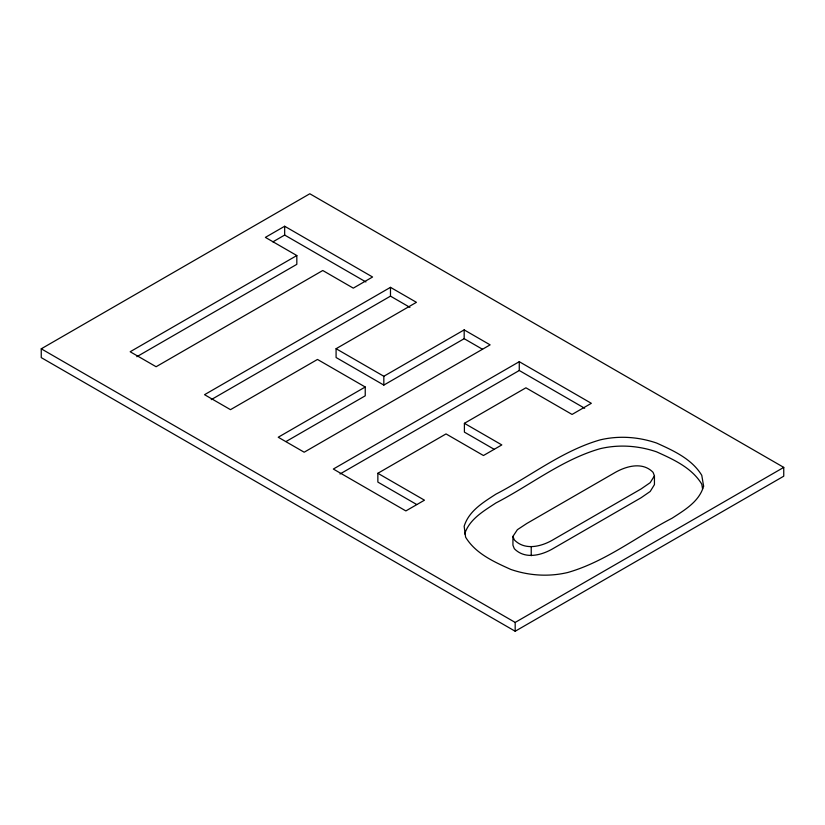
<?xml version="1.0" encoding="UTF-8"?>
<svg xmlns="http://www.w3.org/2000/svg" width="825" height="825" viewBox="0 0 825 825"><rect width="100%" height="100%" fill="white"/><g stroke="black" fill="none" stroke-linecap="round" stroke-linejoin="round"><path stroke-width="1.24" d="M464.661 534.002C469.373 519.152 483.739 511.015 495.969 502.93C530.702 485.017 562.196 459.566 600.208 448.676C618.925 444.252 638.416 445.644 656.566 451.832C673.447 459.484 691.732 467.662 701.766 484.11L702.591 488.936M654.442 475.819L650.203 482.656L641.056 488.967L553.998 539.23C542.242 546.398 525.226 551.1 514.326 539.901L512.933 536.394L517.388 529.691L526.773 523.504L613.821 473.251C625.412 466.3 642.262 461.227 653.049 472.312L654.442 475.819L654.442 484.626L650.203 491.463L641.056 497.774L553.998 548.037C542.242 555.204 525.226 559.907 514.326 548.708L512.933 545.201L512.933 536.394M41.25 348.81L309.818 193.762L783.75 467.383L783.75 476.19L515.182 631.238L41.25 357.617L41.25 348.81L515.182 622.432L783.75 467.383M296.825 255.533L130.175 351.749L156.111 366.733L322.771 270.507L353.296 288.142L372.58 277.004L284.666 226.246L265.382 237.383L296.825 255.533L296.825 264.34L136.837 356.709M272.879 241.859L284.666 235.053L365.908 281.954M482.543 349.295L464.176 338.693L383.831 385.079L336.084 357.514L336.084 348.707L416.429 302.321L390.483 287.347L204.548 394.69L230.484 409.664L317.491 359.442L365.238 387.007L365.238 395.814L286.038 441.53M211.231 399.64L390.483 296.144L409.942 307.385M365.238 387.007L278.231 437.24L304.177 452.213L490.112 344.86L464.176 329.887L383.831 376.272L336.084 348.707M494.113 449.274L464.403 432.125L464.403 423.318L525.917 387.802L572.065 414.439L591.339 403.312L519.265 361.69L333.331 469.043L405.869 510.923L424.463 500.187L377.86 473.282L377.86 482.089L416.697 504.508M340.003 473.993L519.265 370.497L584.688 408.272M377.86 473.282L446.036 433.919L483.45 455.524L501.817 444.923L464.403 423.318M531.228 546.965L531.228 555.761M519.265 361.69L519.265 370.497M515.182 622.432L515.182 631.238M464.176 329.887L464.176 338.693M390.483 287.347L390.483 296.144M383.831 376.272L383.831 385.079M284.666 226.246L284.666 235.053M703.612 486.162C699.28 501.579 684.637 510.025 672.076 518.224C637.354 536.157 605.849 561.557 567.837 572.478C548.893 576.984 529.134 575.726 510.757 569.415C493.907 561.753 475.592 553.637 465.609 537.168L464.155 526.278C468.837 510.943 483.295 502.332 495.969 494.123C530.702 476.211 562.196 450.759 600.208 439.869C618.925 435.445 638.416 436.848 656.566 443.025C673.447 450.677 691.732 458.855 701.766 475.303L703.612 486.162"/></g></svg>
